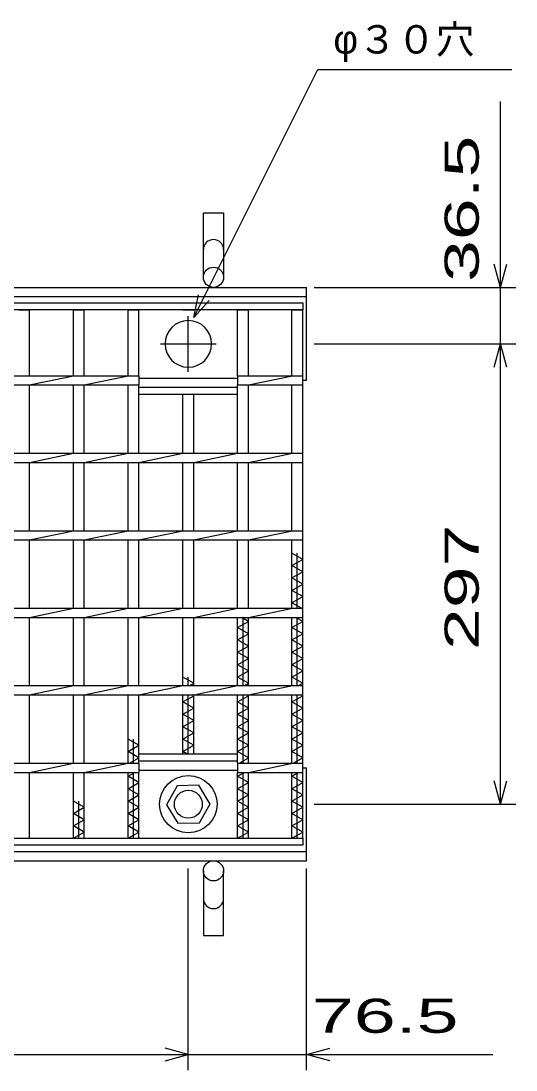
# Model space of a CAD drawing. Units: millimetres, scale not verified. Extents: x -1820 to 1731, y -1282 to 1054.
# Drawn here: x -535 to -216, y -171 to 506 of the extents above; entities that cross this region are included whole.
import ezdxf
from ezdxf.enums import TextEntityAlignment as Align

# ---------------------------------------------------------------- set-up
doc = ezdxf.new("R2010")
doc.units = ezdxf.units.MM
doc.header["$LTSCALE"] = 10
doc.linetypes.add('CHAIN', pattern=[18.5, 12, -1.5, 3.5, -1.5])
for name, color, linetype, lineweight in [('16', 3, 'Continuous', 25), ('19', 6, 'Continuous', 25), ('22', 4, 'Continuous', 25)]:
    doc.layers.add(name, color=color, linetype=linetype, lineweight=lineweight)
doc.styles.add('ベクトル', font='')
doc.styles.get('ベクトル').set_extended_font_data('ベクトル')

msp = doc.modelspace()

# ---------------------------------------------------------------- linework, layer by layer
at = {"layer": '16'}
for p, q in [((-1348, 324), (-353, 324)), ((-353, 319.5), (-1348, 319.5)), ((-536.1, 319.5), (-529.1, 319.5)), ((-529.1, 277), (-529.1, 319.5)), ((-500.8, 277), (-500.8, 319.5)), ((-500.8, 319.5), (-493.8, 319.5)), ((-493.8, 277), (-493.8, 319.5)), ((-465.5, 277), (-465.5, 319.5)), ((-465.5, 319.5), (-458.5, 319.5)), ((-458.5, 277), (-458.5, 319.5)), ((-430.2, 319.5), (-423.2, 319.5)), ((-394.9, 277), (-394.9, 319.5)), ((-394.9, 319.5), (-387.9, 319.5)), ((-387.9, 277), (-387.9, 319.5)), ((-360, 277), (-360, 319.5)), ((-360, 319.5), (-353, 319.5)), ((-353, 324), (-353, 319.5)), ((-353, -21.5), (-353, 319.5)), ((-1242.1, 277), (-458.5, 277)), ((-1242.1, 271), (-458.5, 271)), ((-529.1, 271), (-500.8, 277)), ((-529.1, 227), (-529.1, 271)), ((-500.8, 227), (-500.8, 271)), ((-493.8, 271), (-465.5, 277)), ((-493.8, 227), (-493.8, 271)), ((-465.5, 227), (-465.5, 271)), ((-458.5, 277), (-458.5, 271)), ((-458.5, 275.5), (-394.9, 275.5)), ((-458.5, 227), (-458.5, 271)), ((-394.9, 277), (-353, 277)), ((-394.9, 277), (-394.9, 271)), ((-394.9, 271), (-353, 271)), ((-394.9, 227), (-394.9, 271)), ((-387.9, 271), (-359.6, 277)), ((-387.9, 227), (-387.9, 271)), ((-360, 227), (-360, 271)), ((-353, 271), (-353, 277)), ((-458.5, 269.5), (-394.9, 269.5)), ((-458.5, 265), (-458.5, 269.5)), ((-458.5, 265), (-394.9, 265)), ((-430.2, 227), (-430.2, 265)), ((-423.2, 227), (-423.2, 265)), ((-394.9, 265), (-394.9, 269.5)), ((-1348, 227), (-353, 227)), ((-529.1, 221), (-500.8, 227)), ((-493.8, 221), (-465.5, 227)), ((-458.5, 221), (-430.2, 227)), ((-423.2, 221), (-394.9, 227)), ((-387.9, 221), (-359.6, 227)), ((-353, 221), (-353, 227)), ((-1348, 221), (-353, 221)), ((-529.1, 177), (-529.1, 221)), ((-500.8, 177), (-500.8, 221)), ((-493.8, 177), (-493.8, 221)), ((-465.5, 177), (-465.5, 221)), ((-458.5, 177), (-458.5, 221)), ((-430.2, 177), (-430.2, 221)), ((-423.2, 177), (-423.2, 221)), ((-394.9, 177), (-394.9, 221)), ((-387.9, 177), (-387.9, 221)), ((-360, 177), (-360, 221)), ((-1348, 177), (-353, 177)), ((-529.1, 171), (-500.8, 177)), ((-493.8, 171), (-465.5, 177)), ((-458.5, 171), (-430.2, 177)), ((-423.2, 171), (-394.9, 177)), ((-387.9, 171), (-359.6, 177)), ((-353, 171), (-353, 177)), ((-1348, 171), (-353, 171)), ((-529.1, 127), (-529.1, 171)), ((-500.8, 127), (-500.8, 171)), ((-493.8, 127), (-493.8, 171)), ((-465.5, 127), (-465.5, 171)), ((-458.5, 127), (-458.5, 171)), ((-430.2, 127), (-430.2, 171)), ((-423.2, 127), (-423.2, 171)), ((-394.9, 127), (-394.9, 171)), ((-387.9, 127), (-387.9, 171)), ((-360, 127), (-360, 171)), ((-353, 158.5), (-360, 162.5)), ((-356.5, 127), (-356.5, 162.5)), ((-360, 154.5), (-353, 158.5)), ((-353, 150.5), (-360, 154.5)), ((-360, 146.5), (-353, 150.5)), ((-353, 142.5), (-360, 146.5)), ((-360, 138.5), (-353, 142.5)), ((-353, 134.5), (-360, 138.5)), ((-360, 130.5), (-353, 134.5)), ((-353, 126.5), (-360, 130.5)), ((-1348, 127), (-353, 127)), ((-529.1, 121), (-500.8, 127)), ((-493.8, 121), (-465.5, 127)), ((-458.5, 121), (-430.2, 127)), ((-423.2, 121), (-394.9, 127)), ((-387.9, 121), (-359.6, 127)), ((-353, 121), (-353, 127)), ((-1348, 121), (-353, 121)), ((-529.1, 77), (-529.1, 121)), ((-500.8, 77), (-500.8, 121)), ((-493.8, 77), (-493.8, 121)), ((-465.5, 77), (-465.5, 121)), ((-458.5, 77), (-458.5, 121)), ((-430.2, 77), (-430.2, 121)), ((-423.2, 77), (-423.2, 121)), ((-394.9, 77), (-394.9, 121)), ((-394.9, 114.5), (-387.9, 118.5)), ((-387.9, 118.5), (-392.28, 121)), ((-391.4, 77), (-391.4, 121)), ((-387.9, 77), (-387.9, 121)), ((-360, 77), (-360, 121)), ((-360, 114.5), (-353, 118.5)), ((-353, 118.5), (-357.37, 121)), ((-356.5, 77), (-356.5, 121)), ((-387.9, 110.5), (-394.9, 114.5)), ((-394.9, 106.5), (-387.9, 110.5)), ((-353, 110.5), (-360, 114.5)), ((-360, 106.5), (-353, 110.5)), ((-387.9, 102.5), (-394.9, 106.5)), ((-394.9, 98.5), (-387.9, 102.5)), ((-353, 102.5), (-360, 106.5)), ((-360, 98.5), (-353, 102.5)), ((-387.9, 94.5), (-394.9, 98.5)), ((-353, 94.5), (-360, 98.5)), ((-394.9, 90.5), (-387.9, 94.5)), ((-387.9, 86.5), (-394.9, 90.5)), ((-360, 90.5), (-353, 94.5)), ((-353, 86.5), (-360, 90.5)), ((-423.2, 78.5), (-430.2, 82.5)), ((-426.7, 77), (-426.7, 82.5)), ((-394.9, 82.5), (-387.9, 86.5)), ((-387.9, 78.5), (-394.9, 82.5)), ((-360, 82.5), (-353, 86.5)), ((-353, 78.5), (-360, 82.5)), ((-1348, 77), (-353, 77)), ((-529.1, 71), (-500.8, 77)), ((-493.8, 71), (-465.5, 77)), ((-458.5, 71), (-430.2, 77)), ((-425.82, 77), (-423.2, 78.5)), ((-423.2, 71), (-394.9, 77)), ((-390.53, 77), (-387.9, 78.5)), ((-387.9, 71), (-359.6, 77)), ((-355.62, 77), (-353, 78.5)), ((-353, 71), (-353, 77)), ((-1348, 71), (-353, 71)), ((-529.1, 27), (-529.1, 71)), ((-500.8, 27), (-500.8, 71)), ((-493.8, 27), (-493.8, 71)), ((-465.5, 27), (-465.5, 71)), ((-458.5, 27), (-458.5, 71)), ((-430.2, 33), (-430.2, 71)), ((-430.2, 66.5), (-423.2, 70.5)), ((-426.7, 33), (-426.7, 71)), ((-423.2, 70.5), (-424.07, 71)), ((-423.2, 33), (-423.2, 71)), ((-394.9, 27), (-394.9, 71)), ((-394.9, 66.5), (-387.9, 70.5)), ((-391.4, 27), (-391.4, 71)), ((-387.9, 70.5), (-388.78, 71)), ((-387.9, 27), (-387.9, 71)), ((-360, 27), (-360, 71)), ((-360, 66.5), (-353, 70.5)), ((-356.5, 27), (-356.5, 71)), ((-353, 70.5), (-353.87, 71)), ((-423.2, 62.5), (-430.2, 66.5)), ((-430.2, 58.5), (-423.2, 62.5)), ((-387.9, 62.5), (-394.9, 66.5)), ((-394.9, 58.5), (-387.9, 62.5)), ((-353, 62.5), (-360, 66.5)), ((-360, 58.5), (-353, 62.5)), ((-423.2, 54.5), (-430.2, 58.5)), ((-430.2, 50.5), (-423.2, 54.5)), ((-387.9, 54.5), (-394.9, 58.5)), ((-394.9, 50.5), (-387.9, 54.5)), ((-353, 54.5), (-360, 58.5)), ((-360, 50.5), (-353, 54.5)), ((-423.2, 46.5), (-430.2, 50.5)), ((-387.9, 46.5), (-394.9, 50.5)), ((-353, 46.5), (-360, 50.5)), ((-458.5, 38.5), (-465.5, 42.5)), ((-462, 27), (-462, 42.5)), ((-430.2, 42.5), (-423.2, 46.5)), ((-423.2, 38.5), (-430.2, 42.5)), ((-394.9, 42.5), (-387.9, 46.5)), ((-387.9, 38.5), (-394.9, 42.5)), ((-360, 42.5), (-353, 46.5)), ((-353, 38.5), (-360, 42.5)), ((-465.5, 34.5), (-458.5, 38.5)), ((-458.5, 30.5), (-465.5, 34.5)), ((-430.2, 34.5), (-423.2, 38.5)), ((-427.57, 33), (-430.2, 34.5)), ((-394.9, 34.5), (-387.9, 38.5)), ((-387.9, 30.5), (-394.9, 34.5)), ((-360, 34.5), (-353, 38.5)), ((-353, 30.5), (-360, 34.5)), ((-464.62, 27), (-458.5, 30.5)), ((-458.5, 33), (-394.9, 33)), ((-458.5, 28.5), (-458.5, 33)), ((-458.5, 28.5), (-394.9, 28.5)), ((-394.9, 28.5), (-394.9, 33)), ((-394.03, 27), (-387.9, 30.5)), ((-359.12, 27), (-353, 30.5)), ((-1242.1, 27), (-458.5, 27)), ((-1242.1, 21), (-458.5, 21)), ((-529.1, 21), (-500.8, 27)), ((-529.1, -21.5), (-529.1, 21)), ((-500.8, -21.5), (-500.8, 21)), ((-493.8, 21), (-465.5, 27)), ((-493.8, -21.5), (-493.8, 21)), ((-465.5, -21.5), (-465.5, 21)), ((-465.5, 18.5), (-461.12, 21)), ((-462, -21.5), (-462, 21)), ((-458.5, 27), (-458.5, 21)), ((-458.5, 22.5), (-394.9, 22.5)), ((-458.5, -21.5), (-458.5, 21)), ((-394.9, 27), (-353, 27)), ((-394.9, 27), (-394.9, 21)), ((-394.9, 21), (-353, 21)), ((-394.9, -21.5), (-394.9, 21)), ((-394.9, 18.5), (-390.53, 21)), ((-391.4, -21.5), (-391.4, 21)), ((-387.9, 21), (-359.6, 27)), ((-387.9, -21.5), (-387.9, 21)), ((-360, -21.5), (-360, 21)), ((-360, 18.5), (-355.62, 21)), ((-356.5, -21.5), (-356.5, 21)), ((-353, 21), (-353, 27)), ((-458.5, 14.5), (-465.5, 18.5)), ((-465.5, 10.5), (-458.5, 14.5)), ((-387.9, 14.5), (-394.9, 18.5)), ((-394.9, 10.5), (-387.9, 14.5)), ((-353, 14.5), (-360, 18.5)), ((-360, 10.5), (-353, 14.5)), ((-458.5, 6.5), (-465.5, 10.5)), ((-433.99, 12.45), (-440.7, 0.16)), ((-420, 12.79), (-433.99, 12.45)), ((-412.7, 0.5), (-420, 12.79)), ((-387.9, 6.5), (-394.9, 10.5)), ((-353, 6.5), (-360, 10.5)), ((-493.8, -1.5), (-500.8, 2.5)), ((-497.3, -21.5), (-497.3, 2.5)), ((-465.5, 2.5), (-458.5, 6.5)), ((-458.5, -1.5), (-465.5, 2.5)), ((-440.7, 0.16), (-433.4, -11.79)), ((-419.41, -11.45), (-412.7, 0.84)), ((-394.9, 2.5), (-387.9, 6.5)), ((-387.9, -1.5), (-394.9, 2.5)), ((-360, 2.5), (-353, 6.5)), ((-353, -1.5), (-360, 2.5)), ((-500.8, -5.5), (-493.8, -1.5)), ((-493.8, -9.5), (-500.8, -5.5)), ((-465.5, -5.5), (-458.5, -1.5)), ((-458.5, -9.5), (-465.5, -5.5)), ((-394.9, -5.5), (-387.9, -1.5)), ((-387.9, -9.5), (-394.9, -5.5)), ((-360, -5.5), (-353, -1.5)), ((-353, -9.5), (-360, -5.5)), ((-500.8, -13.5), (-493.8, -9.5)), ((-493.8, -17.5), (-500.8, -13.5)), ((-465.5, -13.5), (-458.5, -9.5)), ((-458.5, -17.5), (-465.5, -13.5)), ((-433.4, -11.79), (-419.41, -11.45)), ((-394.9, -13.5), (-387.9, -9.5)), ((-387.9, -17.5), (-394.9, -13.5)), ((-360, -13.5), (-353, -9.5)), ((-353, -17.5), (-360, -13.5)), ((-500.8, -21.5), (-493.8, -17.5)), ((-465.5, -21.5), (-458.5, -17.5)), ((-394.9, -21.5), (-387.9, -17.5)), ((-360, -21.5), (-353, -17.5)), ((-1348, -21.5), (-353, -21.5)), ((-353, -26), (-1348, -26)), ((-536.1, -21.5), (-529.1, -21.5)), ((-500.8, -21.5), (-493.8, -21.5)), ((-465.5, -21.5), (-458.5, -21.5)), ((-430.2, -21.5), (-423.2, -21.5)), ((-394.9, -21.5), (-387.9, -21.5)), ((-360, -21.5), (-353, -21.5)), ((-353, -21.5), (-353, -26))]:
    msp.add_line(p, q, dxfattribs=at)
at = {"layer": '16', "linetype": 'CHAIN'}
for p, q in [((-426.7, 279.5), (-426.7, 315.5)), ((-444.7, 297.5), (-408.7, 297.5))]:
    msp.add_line(p, q, dxfattribs=at)
at = {"layer": '16'}
for radius in [18.5, 9]:
    msp.add_circle((-426.7, 0.5), radius, dxfattribs=at)
for start, end in [(90, 270), (270, 90)]:
    msp.add_arc((-426.7, 297.5), 15, start, end, dxfattribs=at)
at = {"layer": '19'}
for p, q in [((-417, 340.5), (-417, 382.12)), ((-417, 382.12), (-404, 382.12)), ((-404, 382.12), (-404, 340.5)), ((-1350.5, 334), (-350.5, 334)), ((-350.5, 274), (-350.5, 334)), ((-1350.5, 328), (-350.5, 328)), ((-353, 274), (-350.5, 274)), ((-353, 24), (-350.5, 24)), ((-350.5, -36), (-350.5, 24)), ((-1350.5, -30), (-350.5, -30)), ((-1350.5, -36), (-350.5, -36)), ((-417, -42.5), (-417, -84.12)), ((-404, -84.12), (-404, -42.5)), ((-417, -84.12), (-404, -84.12))]:
    msp.add_line(p, q, dxfattribs=at)
for centre in [(-410.5, 340.5), (-410.5, -42.5)]:
    msp.add_circle(centre, 6.5, dxfattribs=at)
for centre, start, end in [((-410.5, 358.34), 0, 180), ((-410.5, -60.34), 180, 0)]:
    msp.add_arc(centre, 6.5, start, end, dxfattribs=at)
at = {"layer": '22'}
for p, q in [((-423.2, 314.5), (-343.2, 474.5)), ((-343.2, 474.5), (-218.2, 474.5)), ((-225.5, 334), (-225.5, 454)), ((-225.5, 334), (-229.5, 349)), ((-225.5, 334), (-221.5, 349)), ((-345.5, 334), (-215.5, 334)), ((-225.5, 297.5), (-225.5, 334)), ((-423.2, 314.5), (-420.2, 329.1)), ((-423.2, 314.5), (-413.2, 325.5)), ((-345.5, 297.5), (-215.5, 297.5)), ((-229.5, 282.5), (-225.5, 297.5)), ((-221.5, 282.5), (-225.5, 297.5)), ((-225.5, 0.5), (-225.5, 297.5)), ((-225.5, 0.5), (-229.5, 15.5)), ((-225.5, 0.5), (-221.5, 15.5)), ((-345.5, 0.5), (-215.5, 0.5)), ((-426.7, -171), (-426.7, -41)), ((-350.5, -171), (-350.5, -41)), ((-1273.9, -161), (-426.7, -161)), ((-426.7, -161), (-441.7, -157)), ((-441.7, -165), (-426.7, -161)), ((-426.7, -161), (-350.5, -161)), ((-350.5, -161), (-335.5, -157)), ((-335.5, -165), (-350.5, -161)), ((-350.5, -161), (-230.5, -161))]:
    msp.add_line(p, q, dxfattribs=at)

# ---------------------------------------------------------------- texts
at = {"layer": '22', "color": 2, "style": 'ベクトル'}
msp.add_text('φ３０穴', height=18.33, dxfattribs=at).set_placement((-333.2, 494), align=Align.MIDDLE_LEFT)
at = {"layer": '22', "color": 2, "style": 'ベクトル', "width": 1.65}
for s, p in [(' 36.5 ', (-250.5, 324)), (' 297 ', (-250.5, 86.5))]:
    msp.add_text(s, height=21.99, rotation=90, dxfattribs=at).set_placement(p, align=Align.MIDDLE_LEFT)
msp.add_text(' 76.5 ', height=21.99, dxfattribs=at).set_placement((-360.5, -136), align=Align.MIDDLE_LEFT)

doc.saveas('drawing.dxf')
